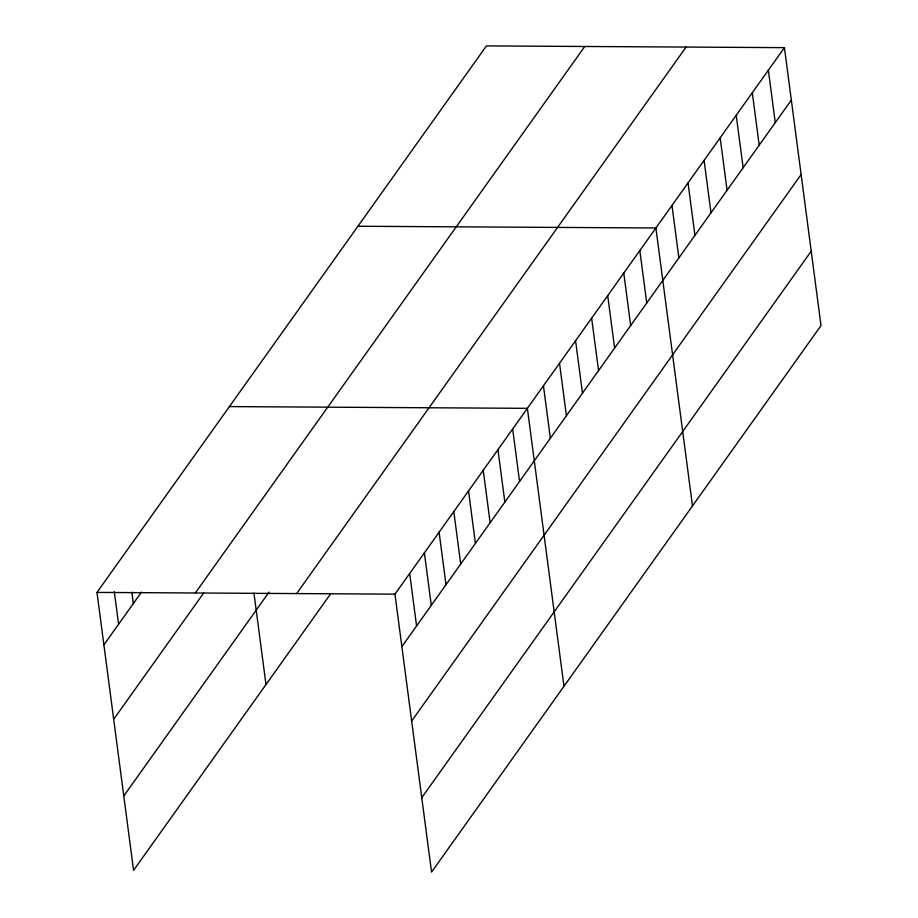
<?xml version="1.0" encoding="UTF-8"?>
<svg xmlns="http://www.w3.org/2000/svg" width="918" height="918" viewBox="0 0 918 918"><rect width="100%" height="100%" fill="white"/><g stroke="black" fill="none" stroke-linecap="round" stroke-linejoin="round"><path stroke-width="1.38" d="M330.25 594.371L133.569 870.356L96.987 592.408L486.448 45.9L784.431 47.644L821.013 325.592L431.552 872.1L394.958 594.153L784.431 47.644M103.883 644.872L141.487 592.11M195.316 592.982L584.777 46.474M113.683 719.287L203.601 593.108M123.781 795.952L269.054 592.099M296.629 593.579L686.09 47.07M401.866 646.616L791.327 100.096M411.666 721.02L801.127 174.512M421.752 797.685L811.225 251.176M357.928 226.253L655.9 227.985L692.493 505.933M229.397 406.594L527.38 408.338L563.973 686.285M96.987 592.408L394.958 594.153M768.366 70.181L775.262 122.645M752.301 92.729L759.197 145.182M736.225 115.266L743.132 167.73M720.16 137.815L727.067 190.278M704.095 160.363L711.002 212.815M688.03 182.9L694.937 235.364M671.965 205.448L678.872 257.901M639.835 250.534L646.742 302.997M623.77 273.082L630.677 325.534M607.705 295.619L614.612 348.083M591.64 318.167L598.547 370.62M575.575 340.704L582.482 393.168M559.51 363.253L566.417 415.716M543.445 385.789L550.352 438.253M512.669 428.981L519.565 481.445M497.946 449.625L504.854 502.089M483.235 470.28L490.143 522.732M468.524 490.923L475.432 543.387M453.813 511.567L460.721 564.031M439.102 532.211L445.999 584.674M424.38 552.865L431.288 605.318M409.669 573.509L416.577 625.961M253.953 593.097L265.99 684.541M131.825 592.236L133.317 603.585M114.302 591.617L118.606 624.229"/></g></svg>
